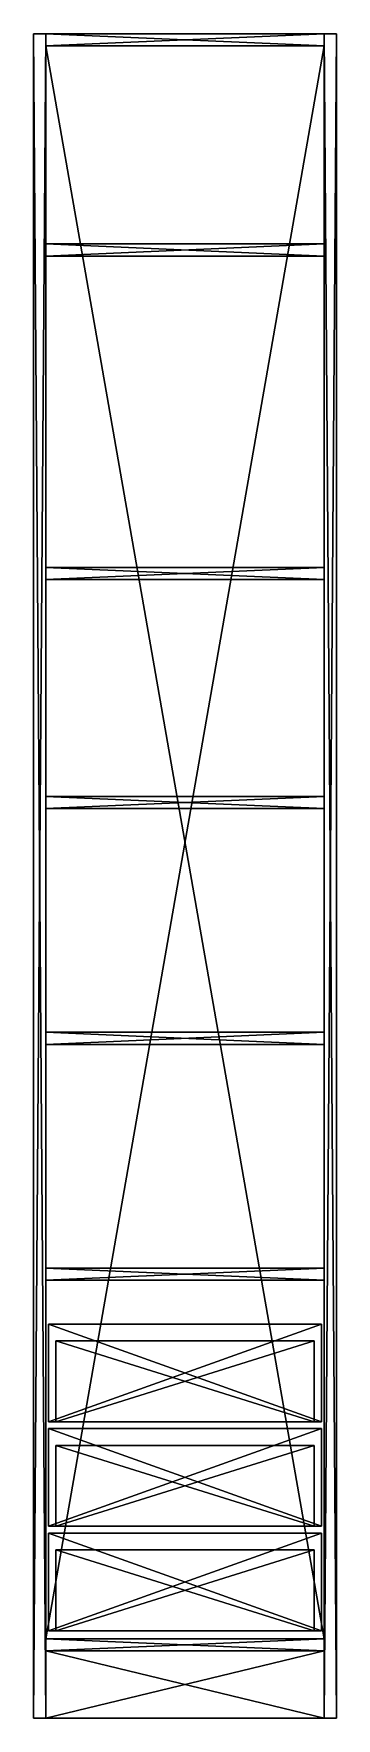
# Model space of a CAD drawing. Header units: millimetres. Extents: x 0 to 450, y 0 to 2500.
import ezdxf

# ---------------------------------------------------------------- set-up
doc = ezdxf.new("R2010")
doc.units = ezdxf.units.MM
for name, color, linetype in [('ARKALIK', 7, 'Continuous'), ('BAZA', 7, 'Continuous'), ('CEKMECE_KUTU', 7, 'Continuous'), ('CEKMECE_ON', 7, 'Continuous'), ('GOVDE', 7, 'Continuous'), ('RAF', 7, 'Continuous')]:
    doc.layers.add(name, color=color, linetype=linetype)

msp = doc.modelspace()

# ---------------------------------------------------------------- linework, layer by layer
at = {"layer": 'ARKALIK'}
for points in [[(18, 118, 600), (18, 2482, 600), (18, 118, 592)], [(18, 118, 592), (18, 2482, 600), (18, 2482, 592)], [(18, 2482, 592), (432, 118, 592), (18, 118, 592)], [(18, 118, 600), (432, 2482, 600), (18, 2482, 600)], [(432, 118, 600), (432, 2482, 600), (18, 118, 600)], [(18, 2482, 600), (432, 2482, 600), (18, 2482, 592)], [(432, 2482, 592), (432, 118, 592), (18, 2482, 592)], [(18, 2482, 592), (432, 2482, 600), (432, 2482, 592)], [(432, 2482, 592), (432, 118, 600), (432, 118, 592)], [(432, 2482, 600), (432, 118, 600), (432, 2482, 592)], [(432, 118, 592), (18, 118, 600), (18, 118, 592)], [(432, 118, 600), (18, 118, 600), (432, 118, 592)]]:
    msp.add_3dface(points, dxfattribs=at)
at = {"layer": 'BAZA'}
for points in [[(18, 0, 38), (18, 100, 38), (18, 0)], [(18, 0), (18, 100, 38), (18, 100)], [(18, 100), (432, 0), (18, 0)], [(18, 0, 38), (432, 100, 38), (18, 100, 38)], [(432, 0, 38), (432, 100, 38), (18, 0, 38)], [(18, 100, 38), (432, 100, 38), (18, 100)], [(432, 100), (432, 0), (18, 100)], [(18, 100), (432, 100, 38), (432, 100)], [(432, 100), (432, 0, 38), (432, 0)], [(432, 100, 38), (432, 0, 38), (432, 100)], [(432, 0), (18, 0, 38), (18, 0)], [(432, 0, 38), (18, 0, 38), (432, 0)]]:
    msp.add_3dface(points, dxfattribs=at)
at = {"layer": 'CEKMECE_KUTU'}
for points in [[(33, 440, 500), (33, 560, 500), (33, 440, 35)], [(33, 440, 35), (33, 560, 500), (33, 560, 35)], [(33, 560, 35), (417, 440, 35), (33, 440, 35)], [(33, 440, 500), (417, 560, 500), (33, 560, 500)], [(417, 440, 500), (417, 560, 500), (33, 440, 500)], [(33, 560, 500), (417, 560, 500), (33, 560, 35)], [(417, 560, 35), (417, 440, 35), (33, 560, 35)], [(33, 560, 35), (417, 560, 500), (417, 560, 35)], [(417, 560, 35), (417, 440, 500), (417, 440, 35)], [(417, 560, 500), (417, 440, 500), (417, 560, 35)], [(417, 440, 35), (33, 440, 500), (33, 440, 35)], [(417, 440, 500), (33, 440, 500), (417, 440, 35)], [(33, 285, 500), (33, 405, 500), (33, 285, 35)], [(33, 285, 35), (33, 405, 500), (33, 405, 35)], [(33, 405, 35), (417, 285, 35), (33, 285, 35)], [(33, 285, 500), (417, 405, 500), (33, 405, 500)], [(417, 285, 500), (417, 405, 500), (33, 285, 500)], [(33, 405, 500), (417, 405, 500), (33, 405, 35)], [(417, 405, 35), (417, 285, 35), (33, 405, 35)], [(33, 405, 35), (417, 405, 500), (417, 405, 35)], [(417, 405, 35), (417, 285, 500), (417, 285, 35)], [(417, 405, 500), (417, 285, 500), (417, 405, 35)], [(417, 285, 35), (33, 285, 500), (33, 285, 35)], [(417, 285, 500), (33, 285, 500), (417, 285, 35)], [(33, 130, 500), (33, 250, 500), (33, 130, 35)], [(33, 130, 35), (33, 250, 500), (33, 250, 35)], [(33, 250, 35), (417, 130, 35), (33, 130, 35)], [(33, 130, 500), (417, 250, 500), (33, 250, 500)], [(417, 130, 500), (417, 250, 500), (33, 130, 500)], [(33, 250, 500), (417, 250, 500), (33, 250, 35)], [(417, 250, 35), (417, 130, 35), (33, 250, 35)], [(33, 250, 35), (417, 250, 500), (417, 250, 35)], [(417, 250, 35), (417, 130, 500), (417, 130, 35)], [(417, 250, 500), (417, 130, 500), (417, 250, 35)], [(417, 130, 35), (33, 130, 500), (33, 130, 35)], [(417, 130, 500), (33, 130, 500), (417, 130, 35)]]:
    msp.add_3dface(points, dxfattribs=at)
at = {"layer": 'CEKMECE_ON'}
for points in [[(22, 440, 22), (22, 585, 22), (22, 440, 4)], [(22, 440, 4), (22, 585, 22), (22, 585, 4)], [(22, 585, 4), (428, 440, 4), (22, 440, 4)], [(22, 440, 22), (428, 585, 22), (22, 585, 22)], [(428, 440, 22), (428, 585, 22), (22, 440, 22)], [(22, 585, 22), (428, 585, 22), (22, 585, 4)], [(428, 585, 4), (428, 440, 4), (22, 585, 4)], [(22, 585, 4), (428, 585, 22), (428, 585, 4)], [(428, 585, 4), (428, 440, 22), (428, 440, 4)], [(428, 585, 22), (428, 440, 22), (428, 585, 4)], [(428, 440, 4), (22, 440, 22), (22, 440, 4)], [(428, 440, 22), (22, 440, 22), (428, 440, 4)], [(22, 285, 22), (22, 430, 22), (22, 285, 4)], [(22, 285, 4), (22, 430, 22), (22, 430, 4)], [(22, 430, 4), (428, 285, 4), (22, 285, 4)], [(22, 285, 22), (428, 430, 22), (22, 430, 22)], [(428, 285, 22), (428, 430, 22), (22, 285, 22)], [(22, 430, 22), (428, 430, 22), (22, 430, 4)], [(428, 430, 4), (428, 285, 4), (22, 430, 4)], [(22, 430, 4), (428, 430, 22), (428, 430, 4)], [(428, 430, 4), (428, 285, 22), (428, 285, 4)], [(428, 430, 22), (428, 285, 22), (428, 430, 4)], [(428, 285, 4), (22, 285, 22), (22, 285, 4)], [(428, 285, 22), (22, 285, 22), (428, 285, 4)], [(22, 130, 22), (22, 275, 22), (22, 130, 4)], [(22, 130, 4), (22, 275, 22), (22, 275, 4)], [(22, 275, 4), (428, 130, 4), (22, 130, 4)], [(22, 130, 22), (428, 275, 22), (22, 275, 22)], [(428, 130, 22), (428, 275, 22), (22, 130, 22)], [(22, 275, 22), (428, 275, 22), (22, 275, 4)], [(428, 275, 4), (428, 130, 4), (22, 275, 4)], [(22, 275, 4), (428, 275, 22), (428, 275, 4)], [(428, 275, 4), (428, 130, 22), (428, 130, 4)], [(428, 275, 22), (428, 130, 22), (428, 275, 4)], [(428, 130, 4), (22, 130, 22), (22, 130, 4)], [(428, 130, 22), (22, 130, 22), (428, 130, 4)]]:
    msp.add_3dface(points, dxfattribs=at)
at = {"layer": 'GOVDE'}
for points in [[(0, 0, 600), (0, 2500, 600), (0, 0)], [(0, 0), (0, 2500, 600), (0, 2500)], [(0, 2500), (18, 0), (0, 0)], [(0, 0, 600), (18, 2500, 600), (0, 2500, 600)], [(18, 0, 600), (18, 2500, 600), (0, 0, 600)], [(0, 2500, 600), (18, 2500, 600), (0, 2500)], [(18, 2500), (18, 0), (0, 2500)], [(0, 2500), (18, 2500, 600), (18, 2500)], [(18, 2500), (18, 0, 600), (18, 0)], [(18, 2500, 600), (18, 0, 600), (18, 2500)], [(18, 2482, 600), (18, 2500, 600), (18, 2482)], [(18, 2482), (18, 2500, 600), (18, 2500)], [(18, 2500), (432, 2482), (18, 2482)], [(18, 2482, 600), (432, 2500, 600), (18, 2500, 600)], [(432, 2482, 600), (432, 2500, 600), (18, 2482, 600)], [(18, 2500, 600), (432, 2500, 600), (18, 2500)], [(432, 2500), (432, 2482), (18, 2500)], [(18, 2500), (432, 2500, 600), (432, 2500)], [(432, 0, 600), (432, 2500, 600), (432, 0)], [(432, 0), (432, 2500, 600), (432, 2500)], [(432, 2500), (450, 0), (432, 0)], [(432, 0, 600), (450, 2500, 600), (432, 2500, 600)], [(450, 0, 600), (450, 2500, 600), (432, 0, 600)], [(432, 2500, 600), (450, 2500, 600), (432, 2500)], [(450, 2500), (450, 0), (432, 2500)], [(432, 2500), (450, 2500, 600), (450, 2500)], [(432, 2500), (432, 2482, 600), (432, 2482)], [(432, 2500, 600), (432, 2482, 600), (432, 2500)], [(450, 2500), (450, 0, 600), (450, 0)], [(450, 2500, 600), (450, 0, 600), (450, 2500)], [(432, 2482), (18, 2482, 600), (18, 2482)], [(432, 2482, 600), (18, 2482, 600), (432, 2482)], [(18, 100, 600), (18, 118, 600), (18, 100)], [(18, 100), (18, 118, 600), (18, 118)], [(18, 118), (432, 100), (18, 100)], [(18, 100, 600), (432, 118, 600), (18, 118, 600)], [(432, 100, 600), (432, 118, 600), (18, 100, 600)], [(18, 118, 600), (432, 118, 600), (18, 118)], [(432, 118), (432, 100), (18, 118)], [(18, 118), (432, 118, 600), (432, 118)], [(432, 100), (18, 100, 600), (18, 100)], [(432, 100, 600), (18, 100, 600), (432, 100)], [(432, 118), (432, 100, 600), (432, 100)], [(432, 118, 600), (432, 100, 600), (432, 118)], [(18, 0), (0, 0, 600), (0, 0)], [(18, 0, 600), (0, 0, 600), (18, 0)], [(450, 0), (432, 0, 600), (432, 0)], [(450, 0, 600), (432, 0, 600), (450, 0)]]:
    msp.add_3dface(points, dxfattribs=at)
at = {"layer": 'RAF'}
for points in [[(18, 2170, 588), (18, 2188, 588), (18, 2170)], [(18, 2170), (18, 2188, 588), (18, 2188)], [(18, 2188), (432, 2170), (18, 2170)], [(18, 2170, 588), (432, 2188, 588), (18, 2188, 588)], [(432, 2170, 588), (432, 2188, 588), (18, 2170, 588)], [(18, 2188, 588), (432, 2188, 588), (18, 2188)], [(432, 2188), (432, 2170), (18, 2188)], [(18, 2188), (432, 2188, 588), (432, 2188)], [(432, 2188), (432, 2170, 588), (432, 2170)], [(432, 2188, 588), (432, 2170, 588), (432, 2188)], [(432, 2170), (18, 2170, 588), (18, 2170)], [(432, 2170, 588), (18, 2170, 588), (432, 2170)], [(18, 1690, 588), (18, 1708, 588), (18, 1690)], [(18, 1690), (18, 1708, 588), (18, 1708)], [(18, 1708), (432, 1690), (18, 1690)], [(18, 1690, 588), (432, 1708, 588), (18, 1708, 588)], [(432, 1690, 588), (432, 1708, 588), (18, 1690, 588)], [(18, 1708, 588), (432, 1708, 588), (18, 1708)], [(432, 1708), (432, 1690), (18, 1708)], [(18, 1708), (432, 1708, 588), (432, 1708)], [(432, 1708), (432, 1690, 588), (432, 1690)], [(432, 1708, 588), (432, 1690, 588), (432, 1708)], [(432, 1690), (18, 1690, 588), (18, 1690)], [(432, 1690, 588), (18, 1690, 588), (432, 1690)], [(18, 1350, 588), (18, 1368, 588), (18, 1350)], [(18, 1350), (18, 1368, 588), (18, 1368)], [(18, 1368), (432, 1350), (18, 1350)], [(18, 1350, 588), (432, 1368, 588), (18, 1368, 588)], [(432, 1350, 588), (432, 1368, 588), (18, 1350, 588)], [(18, 1368, 588), (432, 1368, 588), (18, 1368)], [(432, 1368), (432, 1350), (18, 1368)], [(18, 1368), (432, 1368, 588), (432, 1368)], [(432, 1350), (18, 1350, 588), (18, 1350)], [(432, 1350, 588), (18, 1350, 588), (432, 1350)], [(432, 1368), (432, 1350, 588), (432, 1350)], [(432, 1368, 588), (432, 1350, 588), (432, 1368)], [(18, 1000, 588), (18, 1018, 588), (18, 1000)], [(18, 1000), (18, 1018, 588), (18, 1018)], [(18, 1018), (432, 1000), (18, 1000)], [(18, 1000, 588), (432, 1018, 588), (18, 1018, 588)], [(432, 1000, 588), (432, 1018, 588), (18, 1000, 588)], [(18, 1018, 588), (432, 1018, 588), (18, 1018)], [(432, 1018), (432, 1000), (18, 1018)], [(18, 1018), (432, 1018, 588), (432, 1018)], [(432, 1018), (432, 1000, 588), (432, 1000)], [(432, 1018, 588), (432, 1000, 588), (432, 1018)], [(432, 1000), (18, 1000, 588), (18, 1000)], [(432, 1000, 588), (18, 1000, 588), (432, 1000)], [(18, 650, 588), (18, 668, 588), (18, 650)], [(18, 650), (18, 668, 588), (18, 668)], [(18, 668), (432, 650), (18, 650)], [(18, 650, 588), (432, 668, 588), (18, 668, 588)], [(432, 650, 588), (432, 668, 588), (18, 650, 588)], [(18, 668, 588), (432, 668, 588), (18, 668)], [(432, 668), (432, 650), (18, 668)], [(18, 668), (432, 668, 588), (432, 668)], [(432, 650), (18, 650, 588), (18, 650)], [(432, 650, 588), (18, 650, 588), (432, 650)], [(432, 668), (432, 650, 588), (432, 650)], [(432, 668, 588), (432, 650, 588), (432, 668)]]:
    msp.add_3dface(points, dxfattribs=at)

doc.saveas('drawing.dxf')
